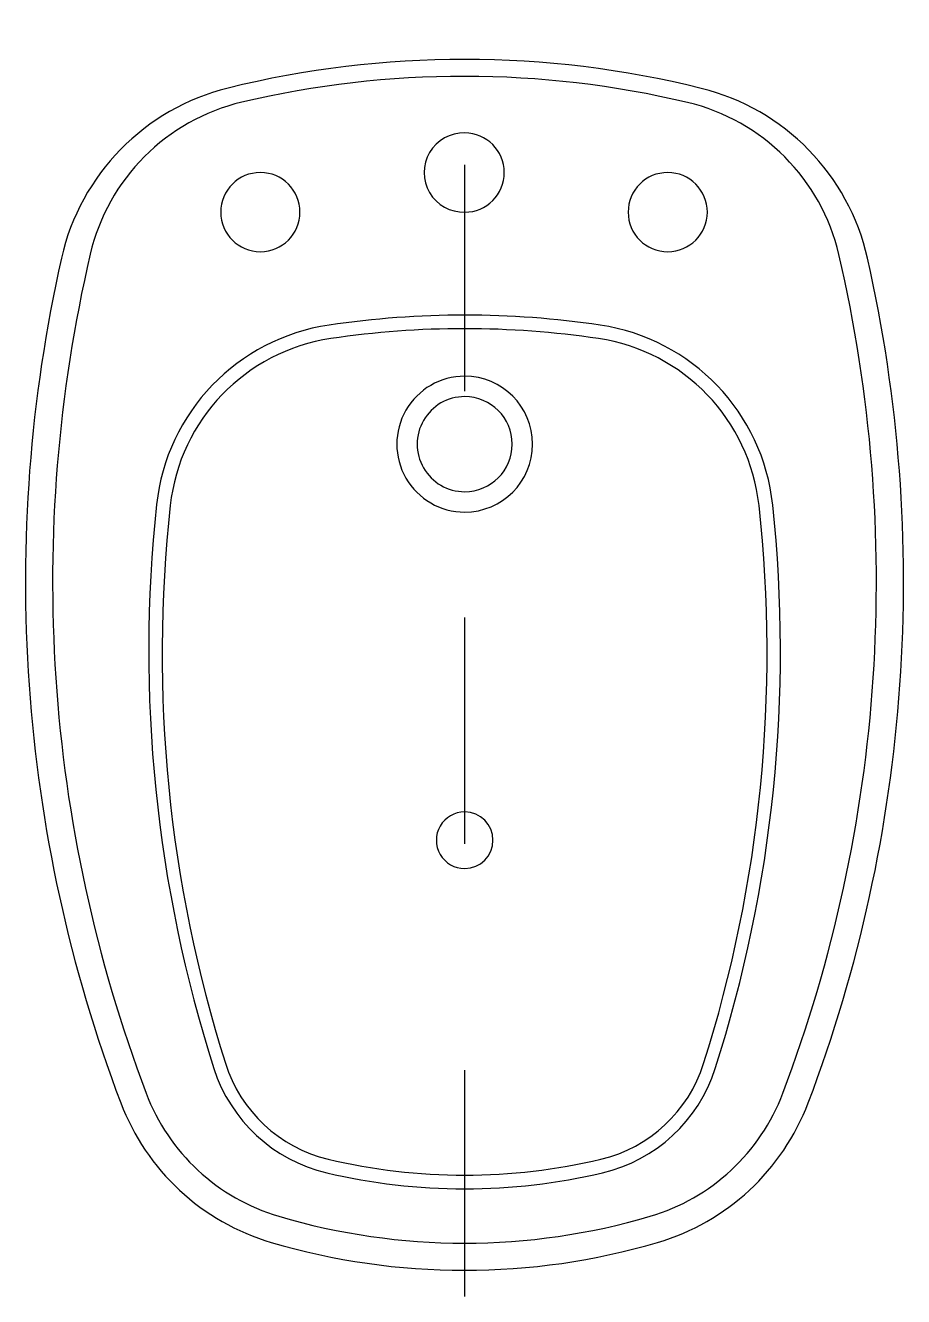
# Model space of a CAD drawing. Extents: x -697.114 to -696.726, y 601.641 to 602.203.
import ezdxf

# ---------------------------------------------------------------- set-up
doc = ezdxf.new("R2010")
doc.units = 0
doc.header["$LTSCALE"] = 0.2
doc.header["$MEASUREMENT"] = 0
doc.linetypes.add('AXES', pattern=[0.54, 0.3, -0.08, 0.08, -0.08])
doc.linetypes.add('CONTINU', pattern=[0])
doc.layers.get('0').update_dxf_attribs({"linetype": 'CONTINUOUS'})
doc.layers.add('DECA_EIXOS', color=5, linetype='AXES')

msp = doc.modelspace()

# ---------------------------------------------------------------- linework, layer by layer
at = {"linetype": 'CONTINU'}
for points in [[(-696.81529, 602.17496, 0.121971), (-697.02441, 602.17509)], [(-696.8214, 602.16872, 0.116719), (-697.01831, 602.16885)], [(-697.02441, 602.17509, 0.283975), (-697.09798, 602.10002)], [(-696.74184, 602.0999, 0.283682), (-696.81529, 602.17496)], [(-697.01831, 602.16885, 0.284907), (-697.08529, 602.10167)], [(-696.75453, 602.10156, 0.284615), (-696.8214, 602.16872)], [(-696.91984, 602.15528, 1.024093), (-696.91984, 602.12028)], [(-696.91984, 602.12028, 1), (-696.91984, 602.15528)], [(-697.01012, 602.13778, 1), (-697.01012, 602.10278)], [(-697.01012, 602.10278, 1), (-697.01012, 602.13778)], [(-696.83012, 602.13778, 1), (-696.83012, 602.10278)], [(-696.83012, 602.10278, 1), (-696.83012, 602.13778)], [(-697.08529, 602.10167, 0.148766), (-697.0606, 601.73106)], [(-696.77925, 601.73106, 0.148719), (-696.75453, 602.10156)], [(-697.09798, 602.10002, 0.147003), (-697.07182, 601.72681)], [(-696.76803, 601.72681, 0.146954), (-696.74184, 602.0999)], [(-696.91984, 602.07478, 0.03702), (-696.97972, 602.07038)], [(-696.85999, 602.07037, 0.037004), (-696.91984, 602.07478)], [(-696.97972, 602.07038, 0.34168), (-697.05598, 601.9911)], [(-696.91984, 602.06878, 0.037128), (-696.979, 602.06442)], [(-696.86071, 602.06441, 0.037111), (-696.91984, 602.06878)], [(-696.78373, 601.99089, 0.34168), (-696.85999, 602.07037)], [(-696.979, 602.06442, 0.340767), (-697.04992, 601.99072)], [(-696.7898, 601.99069, 0.340768), (-696.86071, 602.06441)], [(-696.91984, 602.04778, 1.000107), (-696.91984, 601.98778)], [(-696.91984, 601.98778, 1), (-696.91984, 602.04778)], [(-696.91984, 602.03878, 1.000254), (-696.91984, 601.99678)], [(-696.91984, 601.99678, 1), (-696.91984, 602.03878)], [(-697.05598, 601.9911, 0.104504), (-697.03065, 601.74198)], [(-697.04992, 601.99072, 0.104392), (-697.02555, 601.74424)], [(-696.81427, 601.74407, 0.104392), (-696.7898, 601.99069)], [(-696.80913, 601.74195, 0.104355), (-696.78373, 601.99089)], [(-696.91984, 601.85528, 1.000427), (-696.91984, 601.83028)], [(-696.91984, 601.83028, 1), (-696.91984, 601.85528)], [(-697.03065, 601.74198, 0.263584), (-696.98079, 601.69584)], [(-697.02555, 601.74424, 0.263553), (-696.98018, 601.70186)], [(-696.85965, 601.70184, 0.263032), (-696.81427, 601.74407)], [(-696.85899, 601.69583, 0.263586), (-696.80913, 601.74195)], [(-697.0606, 601.73106, 0.234797), (-697.00202, 601.67664)], [(-696.83787, 601.67663, 0.234797), (-696.77925, 601.73106)], [(-697.07182, 601.72681, 0.234796), (-697.00533, 601.66511)], [(-696.8346, 601.66508, 0.234797), (-696.76803, 601.72681)], [(-696.98018, 601.70186, 0.058614), (-696.91984, 601.69478)], [(-696.91984, 601.69478, 0.058535), (-696.85965, 601.70184)], [(-696.98079, 601.69584, 0.057861), (-696.91984, 601.68878)], [(-696.91984, 601.68878, 0.057832), (-696.85899, 601.69583)], [(-697.00202, 601.67664, 0.144461), (-696.83787, 601.67663)], [(-697.00533, 601.66511, 0.144272), (-696.8346, 601.66508)]]:
    msp.add_lwpolyline(points, format="xyb", dxfattribs=at)
at = {"layer": 'DECA_EIXOS'}
msp.add_lwpolyline([(-696.91984, 601.64116), (-696.91984, 602.20278)], dxfattribs=at)

doc.saveas('drawing.dxf')
